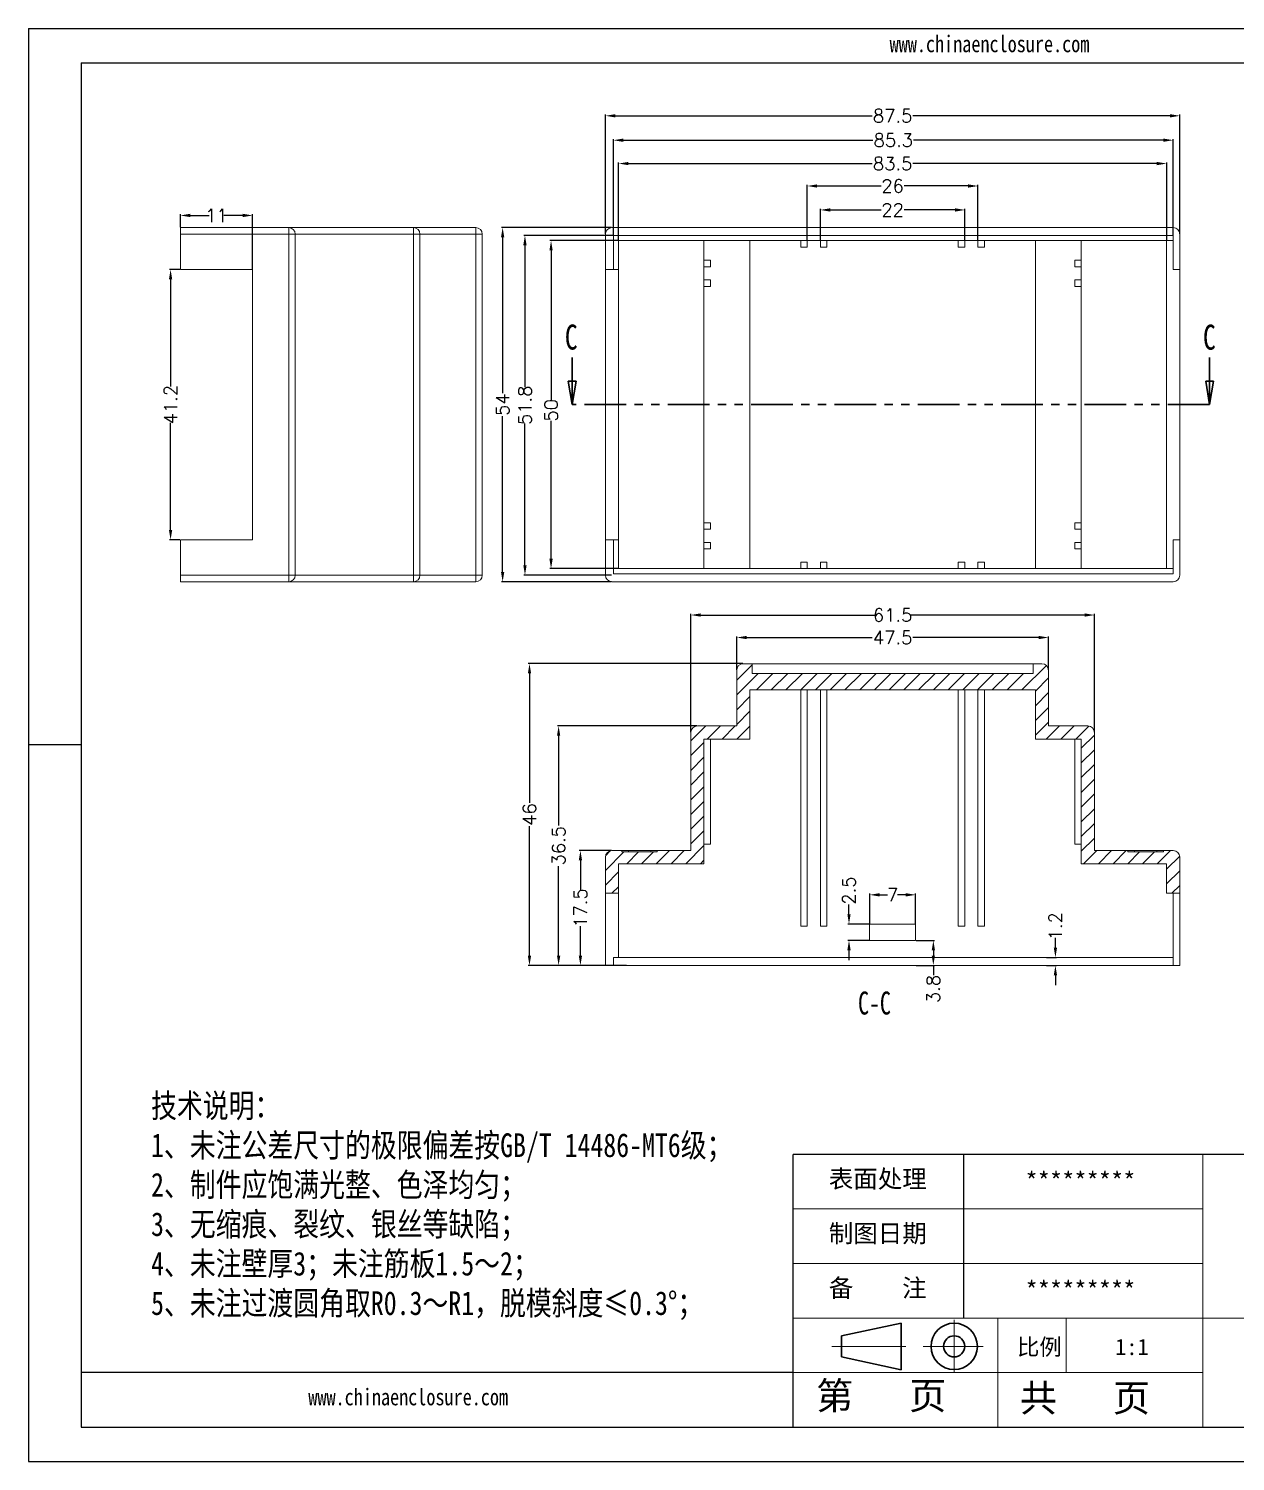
# Model space of a CAD drawing. Header units: inches. Extents: x 2138 to 2945, y 519 to 737.
# Drawn here: x 2137.7 to 2321.5, y 519 to 737.4 of the extents above; entities that cross this region are included whole.
import ezdxf

# ---------------------------------------------------------------- set-up
doc = ezdxf.new("R2010")
doc.units = ezdxf.units.IN
doc.linetypes.add('CENTER2', pattern=[28.575, 19.05, -3.175, 3.175, -3.175])
doc.linetypes.add('PHANTOM', pattern=[12.7, 6.35, -1.27, 1.27, -1.27, 1.27, -1.27])
doc.layers.add('文字', color=81, linetype='Continuous')
for name, color, linetype, lineweight in [('粗实线', 7, 'Continuous', 30), ('细实线', 3, 'Continuous', 9), ('细点划线', 2, 'CENTER2', 9)]:
    doc.layers.add(name, color=color, linetype=linetype, lineweight=lineweight)
doc.styles.add('SLDTEXTSTYLE0', font='TXT', dxfattribs={"width": 0.75})
doc.styles.add('SLDTEXTSTYLE3', font='TXT', dxfattribs={"width": 0.7})
doc.styles.get("Standard").update_dxf_attribs({"font": 'txt', "bigfont": 'gbcbig.shx'})
doc.styles.add('宋体', font='', dxfattribs={"width": 0.8, "height": 3.5})
doc.styles.get('宋体').set_extended_font_data('SimSun')
doc.dimstyles.new('2', dxfattribs={"dimtxt": 2, "dimasz": 1.5, "dimexe": 0.18, "dimexo": 0.0625, "dimgap": 0.1, "dimtad": 0, "dimzin": 12, "dimdsep": 46, "dimtxsty": 'Standard', "dimcen": 0.5, "dimclrd": 3, "dimclre": 3, "dimadec": 0, "dimazin": 0, "dimtfac": 1, "dimtofl": 0, "dimtmove": 0, "dimatfit": 3, "dimfxl": 1, "dimtolj": 1, "dimtzin": 0, "dimarcsym": 0})

# ---------------------------------------------------------------- blocks, each defined once
blk = doc.blocks.new('_CLOSED')
at = {"color": 0, "linetype": 'ByBlock', "lineweight": -2}
for p, q in [((-1, 0.166667), (0, 0)), ((-1, 0.166667), (-1, -0.166667)), ((0, 0), (-1, -0.166667)), ((0, 0), (-1, 0))]:
    blk.add_line(p, q, dxfattribs=at)
blk = doc.blocks.new('*D220')
at = {"color": 3, "lineweight": -2}
for p, q in [((2225.58, 706.18), (2225.58, 724.33)), ((2227.08, 724.15), (2266.23, 724.15)), ((2311.58, 724.15), (2272.43, 724.15)), ((2313.08, 706.18), (2313.08, 724.33))]:
    blk.add_line(p, q, dxfattribs=at)
at = {"color": 3}
for points in [[(2227.08, 724.4), (2227.08, 723.9), (2225.58, 724.15)], [(2311.58, 724.4), (2311.58, 723.9), (2313.08, 724.15)]]:
    blk.add_solid(points, dxfattribs=at)
at = {"layer": 'Defpoints', "color": 0}
for p in [(2313.08, 724.15), (2225.58, 706.12), (2313.08, 706.12)]:
    blk.add_point(p, dxfattribs=at)
at = {"color": 0, "insert": (2269.33, 724.15), "char_height": 2, "attachment_point": 5}
blk.add_mtext('\\A1;87.5', dxfattribs=at)
blk = doc.blocks.new('*D221')
at = {"color": 3, "lineweight": -2}
for p, q in [((2258.33, 705.18), (2258.33, 709.98)), ((2259.83, 709.8), (2267.56, 709.8)), ((2278.83, 709.8), (2271.09, 709.8)), ((2280.33, 705.18), (2280.33, 709.98))]:
    blk.add_line(p, q, dxfattribs=at)
at = {"color": 3}
for points in [[(2259.83, 710.05), (2259.83, 709.55), (2258.33, 709.8)], [(2278.83, 710.05), (2278.83, 709.55), (2280.33, 709.8)]]:
    blk.add_solid(points, dxfattribs=at)
at = {"layer": 'Defpoints', "color": 0}
for p in [(2280.33, 709.8), (2258.33, 705.12), (2280.33, 705.12)]:
    blk.add_point(p, dxfattribs=at)
at = {"color": 0, "insert": (2269.33, 709.8), "char_height": 2, "attachment_point": 5}
blk.add_mtext('\\A1;22', dxfattribs=at)
blk = doc.blocks.new('*D222')
at = {"color": 3, "lineweight": -2}
for p, q in [((2256.33, 705.18), (2256.33, 713.63)), ((2257.83, 713.45), (2267.56, 713.45)), ((2280.83, 713.45), (2271.09, 713.45)), ((2282.33, 705.18), (2282.33, 713.63))]:
    blk.add_line(p, q, dxfattribs=at)
at = {"color": 3}
for points in [[(2257.83, 713.7), (2257.83, 713.2), (2256.33, 713.45)], [(2280.83, 713.7), (2280.83, 713.2), (2282.33, 713.45)]]:
    blk.add_solid(points, dxfattribs=at)
at = {"layer": 'Defpoints', "color": 0}
for p in [(2282.33, 713.45), (2256.33, 705.12), (2282.33, 705.12)]:
    blk.add_point(p, dxfattribs=at)
at = {"color": 0, "insert": (2269.33, 713.45), "char_height": 2, "attachment_point": 5}
blk.add_mtext('\\A1;26', dxfattribs=at)
blk = doc.blocks.new('*D223')
at = {"color": 3, "lineweight": -2}
for p, q in [((2227.58, 705.18), (2227.58, 717.05)), ((2229.08, 716.87), (2266.23, 716.87)), ((2309.58, 716.87), (2272.43, 716.87)), ((2311.08, 705.18), (2311.08, 717.05))]:
    blk.add_line(p, q, dxfattribs=at)
at = {"color": 3}
for points in [[(2229.08, 717.12), (2229.08, 716.62), (2227.58, 716.87)], [(2309.58, 717.12), (2309.58, 716.62), (2311.08, 716.87)]]:
    blk.add_solid(points, dxfattribs=at)
at = {"layer": 'Defpoints', "color": 0}
for p in [(2311.08, 716.87), (2227.58, 705.12), (2311.08, 705.12)]:
    blk.add_point(p, dxfattribs=at)
at = {"color": 0, "insert": (2269.33, 716.87), "char_height": 2, "attachment_point": 5}
blk.add_mtext('\\A1;83.5', dxfattribs=at)
blk = doc.blocks.new('*D224')
at = {"color": 3, "lineweight": -2}
for p, q in [((2226.78, 705.98), (2226.78, 720.61)), ((2228.28, 720.43), (2266.33, 720.43)), ((2310.58, 720.43), (2272.53, 720.43)), ((2312.08, 705.98), (2312.08, 720.61))]:
    blk.add_line(p, q, dxfattribs=at)
at = {"color": 3}
for points in [[(2228.28, 720.68), (2228.28, 720.18), (2226.78, 720.43)], [(2310.58, 720.68), (2310.58, 720.18), (2312.08, 720.43)]]:
    blk.add_solid(points, dxfattribs=at)
at = {"layer": 'Defpoints', "color": 0}
for p in [(2226.78, 720.43), (2226.78, 705.92), (2312.08, 705.92)]:
    blk.add_point(p, dxfattribs=at)
at = {"color": 0, "insert": (2269.43, 720.43), "char_height": 2, "attachment_point": 5}
blk.add_mtext('\\A1;85.3', dxfattribs=at)
blk = doc.blocks.new('*D226')
at = {"color": 3, "lineweight": -2}
for p, q in [((2227.51, 705.12), (2217.11, 705.12)), ((2217.29, 703.62), (2217.29, 680.86)), ((2217.29, 656.62), (2217.29, 677.66)), ((2227.51, 655.12), (2217.11, 655.12))]:
    blk.add_line(p, q, dxfattribs=at)
at = {"color": 3}
for points in [[(2217.04, 703.62), (2217.54, 703.62), (2217.29, 705.12)], [(2217.04, 656.62), (2217.54, 656.62), (2217.29, 655.12)]]:
    blk.add_solid(points, dxfattribs=at)
at = {"layer": 'Defpoints', "color": 0}
for p in [(2217.29, 705.12), (2227.58, 705.12), (2227.58, 655.12)]:
    blk.add_point(p, dxfattribs=at)
at = {"color": 0, "insert": (2217.29, 679.26), "char_height": 2, "attachment_point": 5, "rotation": 90}
blk.add_mtext('\\A1;50', dxfattribs=at)
blk = doc.blocks.new('*D227')
at = {"color": 3, "lineweight": -2}
for p, q in [((2226.71, 705.92), (2213.13, 705.92)), ((2213.31, 704.42), (2213.31, 682.79)), ((2213.31, 655.62), (2213.31, 677.26)), ((2226.51, 654.12), (2213.13, 654.12))]:
    blk.add_line(p, q, dxfattribs=at)
at = {"color": 3}
for points in [[(2213.06, 704.42), (2213.56, 704.42), (2213.31, 705.92)], [(2213.06, 655.62), (2213.56, 655.62), (2213.31, 654.12)]]:
    blk.add_solid(points, dxfattribs=at)
at = {"layer": 'Defpoints', "color": 0}
for p in [(2226.78, 705.92), (2213.31, 654.12), (2226.58, 654.12)]:
    blk.add_point(p, dxfattribs=at)
at = {"color": 0, "insert": (2213.31, 680.02), "char_height": 2, "attachment_point": 5, "rotation": 90}
blk.add_mtext('\\A1;51.8', dxfattribs=at)
blk = doc.blocks.new('*D228')
at = {"color": 3, "lineweight": -2}
for p, q in [((2226.51, 707.12), (2209.73, 707.12)), ((2209.91, 705.62), (2209.91, 681.89)), ((2209.91, 654.62), (2209.91, 678.36)), ((2226.51, 653.12), (2209.73, 653.12))]:
    blk.add_line(p, q, dxfattribs=at)
at = {"color": 3}
for points in [[(2209.66, 705.62), (2210.16, 705.62), (2209.91, 707.12)], [(2209.66, 654.62), (2210.16, 654.62), (2209.91, 653.12)]]:
    blk.add_solid(points, dxfattribs=at)
at = {"layer": 'Defpoints', "color": 0}
for p in [(2226.58, 707.12), (2209.91, 653.12), (2226.58, 653.12)]:
    blk.add_point(p, dxfattribs=at)
at = {"color": 0, "insert": (2209.91, 680.12), "char_height": 2, "attachment_point": 5, "rotation": 90}
blk.add_mtext('\\A1;54', dxfattribs=at)
blk = doc.blocks.new('*D229')
at = {"color": 3, "lineweight": -2}
for p, q in [((2160.75, 700.72), (2159.14, 700.72)), ((2159.32, 699.22), (2159.32, 682.89)), ((2159.32, 661.02), (2159.32, 677.36)), ((2160.75, 659.52), (2159.14, 659.52))]:
    blk.add_line(p, q, dxfattribs=at)
at = {"color": 3}
for points in [[(2159.07, 699.22), (2159.57, 699.22), (2159.32, 700.72)], [(2159.07, 661.02), (2159.57, 661.02), (2159.32, 659.52)]]:
    blk.add_solid(points, dxfattribs=at)
at = {"layer": 'Defpoints', "color": 0}
for p in [(2159.32, 700.72), (2160.81, 700.72), (2160.81, 659.52)]:
    blk.add_point(p, dxfattribs=at)
at = {"color": 0, "insert": (2159.32, 680.12), "char_height": 2, "attachment_point": 5, "rotation": 90}
blk.add_mtext('\\A1;41.2', dxfattribs=at)
blk = doc.blocks.new('*D230')
at = {"color": 3, "lineweight": -2}
for p, q in [((2160.81, 707.18), (2160.81, 709.14)), ((2162.31, 708.96), (2165.21, 708.96)), ((2170.31, 708.96), (2167.41, 708.96)), ((2171.81, 700.78), (2171.81, 709.14))]:
    blk.add_line(p, q, dxfattribs=at)
at = {"color": 3}
for points in [[(2162.31, 709.21), (2162.31, 708.71), (2160.81, 708.96)], [(2170.31, 709.21), (2170.31, 708.71), (2171.81, 708.96)]]:
    blk.add_solid(points, dxfattribs=at)
at = {"layer": 'Defpoints', "color": 0}
for p in [(2160.81, 708.96), (2160.81, 707.12), (2171.81, 700.72)]:
    blk.add_point(p, dxfattribs=at)
at = {"color": 0, "insert": (2166.31, 708.96), "char_height": 2, "attachment_point": 5}
blk.add_mtext('\\A1;11', dxfattribs=at)
blk = doc.blocks.new('*D231')
at = {"color": 3, "lineweight": -2}
for p, q in [((2226.51, 612.14), (2221.58, 612.14)), ((2221.76, 610.64), (2221.76, 606.15)), ((2221.76, 596.14), (2221.76, 600.62)), ((2225.51, 594.64), (2221.58, 594.64))]:
    blk.add_line(p, q, dxfattribs=at)
at = {"color": 3}
for points in [[(2221.51, 610.64), (2222.01, 610.64), (2221.76, 612.14)], [(2221.51, 596.14), (2222.01, 596.14), (2221.76, 594.64)]]:
    blk.add_solid(points, dxfattribs=at)
at = {"layer": 'Defpoints', "color": 0}
for p in [(2221.76, 612.14), (2226.58, 612.14), (2225.58, 594.64)]:
    blk.add_point(p, dxfattribs=at)
at = {"color": 0, "insert": (2221.76, 603.39), "char_height": 2, "attachment_point": 5, "rotation": 90}
blk.add_mtext('\\A1;17.5', dxfattribs=at)
blk = doc.blocks.new('*D232')
at = {"color": 3, "lineweight": -2}
for p, q in [((2239.51, 631.14), (2218.26, 631.14)), ((2218.44, 629.64), (2218.44, 615.99)), ((2218.44, 596.14), (2218.44, 609.79)), ((2226.71, 594.64), (2218.26, 594.64))]:
    blk.add_line(p, q, dxfattribs=at)
at = {"color": 3}
for points in [[(2218.19, 629.64), (2218.69, 629.64), (2218.44, 631.14)], [(2218.19, 596.14), (2218.69, 596.14), (2218.44, 594.64)]]:
    blk.add_solid(points, dxfattribs=at)
at = {"layer": 'Defpoints', "color": 0}
for p in [(2218.44, 631.14), (2239.58, 631.14), (2226.78, 594.64)]:
    blk.add_point(p, dxfattribs=at)
at = {"color": 0, "insert": (2218.44, 612.89), "char_height": 2, "attachment_point": 5, "rotation": 90}
blk.add_mtext('\\A1;36.5', dxfattribs=at)
blk = doc.blocks.new('*D233')
at = {"color": 3, "lineweight": -2}
for p, q in [((2246.51, 640.64), (2213.82, 640.64)), ((2214, 639.14), (2214, 619.4)), ((2214, 596.14), (2214, 615.87)), ((2228.79, 594.64), (2213.82, 594.64))]:
    blk.add_line(p, q, dxfattribs=at)
at = {"color": 3}
for points in [[(2213.75, 639.14), (2214.25, 639.14), (2214, 640.64)], [(2213.75, 596.14), (2214.25, 596.14), (2214, 594.64)]]:
    blk.add_solid(points, dxfattribs=at)
at = {"layer": 'Defpoints', "color": 0}
for p in [(2214, 640.64), (2246.58, 640.64), (2228.85, 594.64)]:
    blk.add_point(p, dxfattribs=at)
at = {"color": 0, "insert": (2214, 617.64), "char_height": 2, "attachment_point": 5, "rotation": 90}
blk.add_mtext('\\A1;46', dxfattribs=at)
blk = doc.blocks.new('*D238')
at = {"color": 3, "lineweight": -2}
for p, q in [((2245.58, 639.7), (2245.58, 644.8)), ((2247.08, 644.62), (2266.23, 644.62)), ((2291.58, 644.62), (2272.43, 644.62)), ((2293.08, 639.7), (2293.08, 644.8))]:
    blk.add_line(p, q, dxfattribs=at)
at = {"color": 3}
for points in [[(2247.08, 644.87), (2247.08, 644.37), (2245.58, 644.62)], [(2291.58, 644.87), (2291.58, 644.37), (2293.08, 644.62)]]:
    blk.add_solid(points, dxfattribs=at)
at = {"layer": 'Defpoints', "color": 0}
for p in [(2293.08, 644.62), (2245.58, 639.64), (2293.08, 639.64)]:
    blk.add_point(p, dxfattribs=at)
at = {"color": 0, "insert": (2269.33, 644.62), "char_height": 2, "attachment_point": 5}
blk.add_mtext('\\A1;47.5', dxfattribs=at)
blk = doc.blocks.new('*D239')
at = {"color": 3, "lineweight": -2}
for p, q in [((2238.58, 630.2), (2238.58, 648.23)), ((2240.08, 648.05), (2266.56, 648.05)), ((2298.58, 648.05), (2272.09, 648.05)), ((2300.08, 630.2), (2300.08, 648.23))]:
    blk.add_line(p, q, dxfattribs=at)
at = {"color": 3}
for points in [[(2240.08, 648.3), (2240.08, 647.8), (2238.58, 648.05)], [(2298.58, 648.3), (2298.58, 647.8), (2300.08, 648.05)]]:
    blk.add_solid(points, dxfattribs=at)
at = {"layer": 'Defpoints', "color": 0}
for p in [(2238.58, 648.05), (2238.58, 630.14), (2300.08, 630.14)]:
    blk.add_point(p, dxfattribs=at)
at = {"color": 0, "insert": (2269.33, 648.05), "char_height": 2, "attachment_point": 5}
blk.add_mtext('\\A1;61.5', dxfattribs=at)
blk = doc.blocks.new('*D241')
at = {"color": 3, "lineweight": -2}
for p, q in [((2265.83, 601), (2265.83, 605.58)), ((2267.33, 605.4), (2268.56, 605.4)), ((2271.33, 605.4), (2270.09, 605.4)), ((2272.83, 601), (2272.83, 605.58))]:
    blk.add_line(p, q, dxfattribs=at)
at = {"color": 3}
for points in [[(2267.33, 605.65), (2267.33, 605.15), (2265.83, 605.4)], [(2271.33, 605.65), (2271.33, 605.15), (2272.83, 605.4)]]:
    blk.add_solid(points, dxfattribs=at)
at = {"layer": 'Defpoints', "color": 0}
for p in [(2272.83, 605.4), (2265.83, 600.94), (2272.83, 600.94)]:
    blk.add_point(p, dxfattribs=at)
at = {"color": 0, "insert": (2269.33, 605.4), "char_height": 2, "attachment_point": 5}
blk.add_mtext('\\A1;7', dxfattribs=at)
blk = doc.blocks.new('*D242')
at = {"color": 3, "lineweight": -2}
for p, q in [((2272.89, 598.44), (2275.71, 598.44)), ((2275.53, 596.94), (2275.53, 596.14)), ((2272.89, 594.64), (2275.71, 594.64)), ((2275.53, 594.64), (2275.53, 593.14))]:
    blk.add_line(p, q, dxfattribs=at)
at = {"color": 3}
for points in [[(2275.28, 596.94), (2275.78, 596.94), (2275.53, 598.44)], [(2275.28, 596.14), (2275.78, 596.14), (2275.53, 594.64)]]:
    blk.add_solid(points, dxfattribs=at)
at = {"layer": 'Defpoints', "color": 0}
for p in [(2272.83, 598.44), (2272.83, 594.64), (2275.53, 594.64)]:
    blk.add_point(p, dxfattribs=at)
at = {"color": 0, "insert": (2275.53, 591.04), "char_height": 2, "attachment_point": 5, "rotation": 90}
blk.add_mtext('\\A1;3.8', dxfattribs=at)
blk = doc.blocks.new('*D243')
at = {"color": 3, "lineweight": -2}
for p, q in [((2294.13, 597.34), (2294.13, 598.84)), ((2292.77, 595.84), (2294.31, 595.84)), ((2292.77, 594.64), (2294.31, 594.64)), ((2294.13, 593.14), (2294.13, 591.64))]:
    blk.add_line(p, q, dxfattribs=at)
at = {"color": 3}
for points in [[(2293.88, 597.34), (2294.38, 597.34), (2294.13, 595.84)], [(2293.88, 593.14), (2294.38, 593.14), (2294.13, 594.64)]]:
    blk.add_solid(points, dxfattribs=at)
at = {"layer": 'Defpoints', "color": 0}
for p in [(2292.71, 595.84), (2292.71, 594.64), (2294.13, 595.84)]:
    blk.add_point(p, dxfattribs=at)
at = {"color": 0, "insert": (2294.13, 600.6), "char_height": 2, "attachment_point": 5, "rotation": 90}
blk.add_mtext('\\A1;1.2', dxfattribs=at)
blk = doc.blocks.new('*D244')
at = {"color": 3, "lineweight": -2}
for p, q in [((2262.68, 602.44), (2262.68, 603.94)), ((2265.76, 600.94), (2262.5, 600.94)), ((2265.76, 598.44), (2262.5, 598.44)), ((2262.68, 596.94), (2262.68, 595.44))]:
    blk.add_line(p, q, dxfattribs=at)
at = {"color": 3}
for points in [[(2262.43, 602.44), (2262.93, 602.44), (2262.68, 600.94)], [(2262.43, 596.94), (2262.93, 596.94), (2262.68, 598.44)]]:
    blk.add_solid(points, dxfattribs=at)
at = {"layer": 'Defpoints', "color": 0}
for p in [(2262.68, 600.94), (2265.83, 600.94), (2265.83, 598.44)]:
    blk.add_point(p, dxfattribs=at)
at = {"color": 0, "insert": (2262.68, 606.04), "char_height": 2, "attachment_point": 5, "rotation": 90}
blk.add_mtext('\\A1;2.5', dxfattribs=at)

msp = doc.modelspace()

# ---------------------------------------------------------------- hatches: boundary and pattern name
at = {"linetype": 'Continuous', "lineweight": 0}
h = msp.add_hatch(dxfattribs=at)
h.set_pattern_fill('ANSI31', color=4, scale=0.5, style=0)
edge = h.paths.add_edge_path(flags=0)
edge.add_arc((2239.577, 630.135), 1, 90, 180, ccw=False)
edge.add_line((2239.577, 631.135), (2245.577, 631.135))
edge.add_line((2245.577, 631.135), (2245.577, 639.635))
edge.add_arc((2246.577, 639.635), 1, 90, 180, ccw=False)
edge.add_line((2246.577, 640.635), (2247.927, 640.635))
edge.add_line((2247.927, 640.635), (2247.927, 639.135))
edge.add_line((2247.927, 639.135), (2290.727, 639.135))
edge.add_line((2290.727, 639.135), (2290.727, 640.635))
edge.add_line((2290.727, 640.635), (2292.077, 640.635))
edge.add_arc((2292.077, 639.635), 1, 0, 90, ccw=False)
edge.add_line((2293.077, 639.635), (2293.077, 631.135))
edge.add_line((2293.077, 631.135), (2299.077, 631.135))
edge.add_arc((2299.077, 630.135), 1, 0, 90, ccw=False)
edge.add_line((2300.077, 630.135), (2300.077, 612.135))
edge.add_line((2300.077, 612.135), (2305.177, 612.135))
edge.add_line((2305.177, 612.135), (2305.177, 611.935))
edge.add_line((2305.177, 611.935), (2310.577, 611.935))
edge.add_line((2310.577, 611.935), (2310.577, 612.135))
edge.add_line((2310.577, 612.135), (2312.077, 612.135))
edge.add_arc((2312.077, 611.135), 1, 0, 90, ccw=False)
edge.add_line((2313.077, 611.135), (2313.077, 605.635))
edge.add_line((2313.077, 605.635), (2311.077, 605.635))
edge.add_line((2311.077, 605.635), (2311.077, 610.135))
edge.add_line((2311.077, 610.135), (2298.077, 610.135))
edge.add_line((2298.077, 610.135), (2298.077, 629.135))
edge.add_line((2298.077, 629.135), (2291.077, 629.135))
edge.add_line((2291.077, 629.135), (2291.077, 636.635))
edge.add_line((2291.077, 636.635), (2247.577, 636.635))
edge.add_line((2247.577, 636.635), (2247.577, 629.135))
edge.add_line((2247.577, 629.135), (2240.577, 629.135))
edge.add_line((2240.577, 629.135), (2240.577, 610.135))
edge.add_line((2240.577, 610.135), (2227.577, 610.135))
edge.add_line((2227.577, 610.135), (2227.577, 605.635))
edge.add_line((2227.577, 605.635), (2225.577, 605.635))
edge.add_line((2225.577, 605.635), (2225.577, 611.135))
edge.add_arc((2226.577, 611.135), 1, 90, 180, ccw=False)
edge.add_line((2226.577, 612.135), (2228.077, 612.135))
edge.add_line((2228.077, 612.135), (2228.077, 611.935))
edge.add_line((2228.077, 611.935), (2233.477, 611.935))
edge.add_line((2233.477, 611.935), (2233.477, 612.135))
edge.add_line((2233.477, 612.135), (2238.577, 612.135))
edge.add_line((2238.577, 612.135), (2238.577, 630.135))

# ---------------------------------------------------------------- linework, layer by layer
for p, q in [((2137.697, 737.435), (2446.57, 737.435)), ((2137.697, 737.435), (2137.697, 519.041)), ((2145.69, 732.235), (2441.37, 732.235)), ((2145.69, 732.235), (2145.69, 524.24)), ((2145.69, 628.238), (2137.697, 628.238)), ((2137.697, 620.149), (2137.697, 519.041)), ((2316.573, 565.839), (2254.174, 565.839)), ((2254.174, 524.24), (2254.174, 565.839)), ((2280.174, 540.88), (2280.174, 565.839)), ((2441.37, 565.839), (2316.573, 565.839)), ((2254.174, 532.56), (2145.69, 532.56)), ((2145.69, 524.24), (2441.37, 524.24)), ((2137.697, 519.041), (2446.57, 519.041)), ((2137.697, 519.041), (2280.694, 519.041))]:
    msp.add_line(p, q)
at = {"color": 7, "linetype": 'Continuous', "lineweight": 15}
for p, q in [((2160.811, 707.122), (2177.311, 707.122)), ((2160.811, 706.122), (2160.811, 707.122)), ((2160.811, 700.722), (2160.811, 706.122)), ((2177.311, 706.122), (2160.811, 706.122)), ((2177.311, 707.122), (2177.311, 706.122)), ((2177.311, 707.122), (2196.311, 707.122)), ((2177.311, 654.122), (2177.311, 706.122)), ((2177.311, 706.122), (2178.311, 706.122)), ((2178.311, 706.122), (2178.311, 654.122)), ((2196.311, 706.122), (2178.311, 706.122)), ((2196.311, 707.122), (2196.311, 706.122)), ((2196.311, 707.122), (2205.811, 707.122)), ((2196.311, 706.122), (2197.311, 706.122)), ((2196.311, 654.122), (2196.311, 706.122)), ((2197.311, 706.122), (2197.311, 654.122)), ((2205.811, 706.122), (2197.311, 706.122)), ((2205.811, 707.122), (2205.811, 706.122)), ((2205.811, 706.122), (2206.811, 706.122)), ((2205.811, 654.122), (2205.811, 706.122)), ((2206.811, 706.122), (2206.811, 654.122)), ((2225.577, 706.122), (2225.577, 700.722)), ((2312.077, 707.122), (2226.577, 707.122)), ((2312.077, 705.922), (2226.777, 705.922)), ((2226.777, 705.922), (2226.777, 700.722)), ((2312.077, 700.722), (2312.077, 705.922)), ((2313.077, 700.722), (2313.077, 706.122)), ((2227.577, 700.722), (2227.577, 705.122)), ((2227.577, 705.122), (2312.077, 705.122)), ((2240.577, 655.122), (2240.577, 705.122)), ((2247.577, 655.122), (2247.577, 705.122)), ((2255.327, 705.122), (2255.327, 704.122)), ((2255.327, 704.122), (2256.327, 704.122)), ((2256.327, 704.122), (2256.327, 705.122)), ((2258.327, 705.122), (2258.327, 704.122)), ((2258.327, 704.122), (2259.327, 704.122)), ((2259.327, 704.122), (2259.327, 705.122)), ((2279.327, 705.122), (2279.327, 704.122)), ((2279.327, 704.122), (2280.327, 704.122)), ((2280.327, 704.122), (2280.327, 705.122)), ((2282.327, 705.122), (2282.327, 704.122)), ((2282.327, 704.122), (2283.327, 704.122)), ((2283.327, 704.122), (2283.327, 705.122)), ((2291.077, 655.122), (2291.077, 705.122)), ((2298.077, 655.122), (2298.077, 705.122)), ((2311.077, 705.122), (2311.077, 655.122)), ((2240.577, 702.122), (2241.577, 702.122)), ((2241.577, 701.122), (2240.577, 701.122)), ((2241.577, 702.122), (2241.577, 701.122)), ((2297.077, 702.122), (2297.077, 701.122)), ((2298.077, 702.122), (2297.077, 702.122)), ((2297.077, 701.122), (2298.077, 701.122)), ((2160.811, 700.722), (2171.811, 700.722)), ((2171.811, 700.722), (2171.811, 659.522)), ((2226.777, 700.722), (2225.577, 700.722)), ((2225.577, 700.722), (2225.577, 659.522)), ((2226.777, 700.722), (2227.577, 700.722)), ((2227.577, 659.522), (2227.577, 700.722)), ((2240.577, 699.122), (2241.577, 699.122)), ((2241.577, 699.122), (2241.577, 698.122)), ((2297.077, 699.122), (2297.077, 698.122)), ((2298.077, 699.122), (2297.077, 699.122)), ((2313.077, 700.722), (2312.077, 700.722)), ((2313.077, 700.722), (2313.077, 659.522)), ((2241.577, 698.122), (2240.577, 698.122)), ((2297.077, 698.122), (2298.077, 698.122)), ((2241.577, 662.122), (2240.577, 662.122)), ((2241.577, 661.122), (2241.577, 662.122)), ((2297.077, 661.122), (2297.077, 662.122)), ((2297.077, 662.122), (2298.077, 662.122)), ((2240.577, 661.122), (2241.577, 661.122)), ((2298.077, 661.122), (2297.077, 661.122)), ((2160.811, 654.122), (2160.811, 659.522)), ((2171.811, 659.522), (2160.811, 659.522)), ((2225.577, 659.522), (2225.577, 654.122)), ((2226.777, 659.522), (2225.577, 659.522)), ((2226.777, 654.322), (2226.777, 659.522)), ((2226.777, 659.522), (2227.577, 659.522)), ((2227.577, 655.122), (2227.577, 659.522)), ((2241.577, 659.122), (2240.577, 659.122)), ((2240.577, 658.122), (2241.577, 658.122)), ((2241.577, 658.122), (2241.577, 659.122)), ((2297.077, 658.122), (2297.077, 659.122)), ((2297.077, 659.122), (2298.077, 659.122)), ((2298.077, 658.122), (2297.077, 658.122)), ((2312.077, 654.322), (2312.077, 659.522)), ((2313.077, 659.522), (2312.077, 659.522)), ((2313.077, 654.122), (2313.077, 659.522)), ((2255.327, 655.122), (2255.327, 656.122)), ((2255.327, 656.122), (2256.327, 656.122)), ((2256.327, 656.122), (2256.327, 655.122)), ((2258.327, 656.122), (2259.327, 656.122)), ((2258.327, 655.122), (2258.327, 656.122)), ((2259.327, 656.122), (2259.327, 655.122)), ((2279.327, 656.122), (2280.327, 656.122)), ((2279.327, 655.122), (2279.327, 656.122)), ((2280.327, 656.122), (2280.327, 655.122)), ((2282.327, 656.122), (2283.327, 656.122)), ((2282.327, 655.122), (2282.327, 656.122)), ((2283.327, 656.122), (2283.327, 655.122)), ((2160.811, 654.122), (2177.311, 654.122)), ((2160.811, 653.122), (2160.811, 654.122)), ((2177.311, 653.122), (2160.811, 653.122)), ((2177.311, 654.122), (2177.311, 653.122)), ((2177.311, 654.122), (2178.311, 654.122)), ((2196.311, 653.122), (2177.311, 653.122)), ((2178.311, 654.122), (2196.311, 654.122)), ((2196.311, 654.122), (2197.311, 654.122)), ((2196.311, 654.122), (2196.311, 653.122)), ((2205.811, 653.122), (2196.311, 653.122)), ((2197.311, 654.122), (2205.811, 654.122)), ((2205.811, 654.122), (2205.811, 653.122)), ((2205.811, 654.122), (2206.811, 654.122)), ((2226.577, 653.122), (2312.077, 653.122)), ((2312.077, 654.322), (2226.777, 654.322)), ((2312.077, 655.122), (2227.577, 655.122)), ((2247.927, 640.635), (2246.577, 640.635)), ((2247.927, 640.635), (2247.927, 639.135)), ((2247.927, 640.635), (2290.727, 640.635)), ((2292.077, 640.635), (2290.727, 640.635)), ((2290.727, 639.135), (2290.727, 640.635)), ((2245.577, 631.135), (2245.577, 639.635)), ((2247.927, 639.135), (2290.727, 639.135)), ((2293.077, 631.135), (2293.077, 639.635)), ((2247.577, 629.135), (2247.577, 636.635)), ((2291.077, 636.635), (2247.577, 636.635)), ((2255.327, 600.635), (2255.327, 636.635)), ((2256.327, 600.635), (2256.327, 636.635)), ((2258.327, 600.635), (2258.327, 636.635)), ((2259.327, 600.635), (2259.327, 636.635)), ((2279.327, 600.635), (2279.327, 636.635)), ((2280.327, 600.635), (2280.327, 636.635)), ((2282.327, 600.635), (2282.327, 636.635)), ((2283.327, 600.635), (2283.327, 636.635)), ((2291.077, 629.135), (2291.077, 636.635)), ((2238.577, 612.135), (2238.577, 630.135)), ((2239.577, 631.135), (2245.577, 631.135)), ((2240.577, 610.135), (2240.577, 629.135)), ((2240.577, 629.135), (2247.577, 629.135)), ((2241.577, 613.135), (2241.577, 629.135)), ((2298.077, 629.135), (2291.077, 629.135)), ((2299.077, 631.135), (2293.077, 631.135)), ((2297.077, 613.135), (2297.077, 629.135)), ((2298.077, 610.135), (2298.077, 629.135)), ((2300.077, 612.135), (2300.077, 630.135)), ((2226.577, 612.135), (2228.077, 612.135)), ((2228.077, 611.935), (2228.077, 612.135)), ((2229.077, 612.135), (2228.077, 612.135)), ((2228.077, 611.935), (2233.477, 611.935)), ((2229.077, 611.935), (2229.077, 612.135)), ((2232.477, 612.135), (2229.077, 612.135)), ((2232.477, 611.935), (2232.477, 612.135)), ((2233.477, 612.135), (2232.477, 612.135)), ((2233.477, 612.135), (2238.577, 612.135)), ((2233.477, 612.135), (2233.477, 611.935)), ((2241.577, 613.135), (2240.577, 613.135)), ((2297.077, 613.135), (2298.077, 613.135)), ((2305.177, 612.135), (2300.077, 612.135)), ((2305.177, 612.135), (2305.177, 611.935)), ((2305.177, 612.135), (2306.177, 612.135)), ((2305.177, 611.935), (2310.577, 611.935)), ((2306.177, 611.935), (2306.177, 612.135)), ((2306.177, 612.135), (2309.577, 612.135)), ((2309.577, 611.935), (2309.577, 612.135)), ((2309.577, 612.135), (2310.577, 612.135)), ((2312.077, 612.135), (2310.577, 612.135)), ((2310.577, 611.935), (2310.577, 612.135)), ((2225.577, 605.635), (2225.577, 611.135)), ((2227.577, 605.635), (2227.577, 610.135)), ((2227.577, 610.135), (2240.577, 610.135)), ((2311.077, 610.135), (2298.077, 610.135)), ((2311.077, 610.135), (2311.077, 605.635)), ((2313.077, 611.135), (2313.077, 605.635)), ((2227.577, 605.635), (2225.577, 605.635)), ((2225.577, 594.635), (2225.577, 605.635)), ((2227.577, 605.635), (2227.577, 595.835)), ((2313.077, 605.635), (2311.077, 605.635)), ((2312.077, 594.635), (2312.077, 605.635)), ((2313.077, 594.635), (2313.077, 605.635)), ((2255.327, 600.635), (2256.327, 600.635)), ((2258.327, 600.635), (2259.327, 600.635)), ((2265.827, 598.435), (2265.827, 600.935)), ((2265.827, 600.935), (2272.827, 600.935)), ((2272.827, 600.935), (2272.827, 598.435)), ((2279.327, 600.635), (2280.327, 600.635)), ((2282.327, 600.635), (2283.327, 600.635)), ((2272.827, 598.435), (2265.827, 598.435)), ((2226.777, 594.635), (2225.577, 594.635)), ((2226.777, 595.835), (2226.777, 594.635)), ((2226.777, 595.835), (2227.577, 595.835)), ((2312.077, 594.635), (2226.777, 594.635)), ((2227.577, 595.835), (2312.077, 595.835)), ((2313.077, 594.635), (2312.077, 594.635))]:
    msp.add_line(p, q, dxfattribs=at)
at = {"color": 7, "linetype": 'Continuous', "lineweight": 30}
for p, q in [((2220.49, 687.322), (2220.49, 680.122)), ((2317.624, 687.322), (2317.624, 680.122))]:
    msp.add_line(p, q, dxfattribs=at)
at = {"color": 1, "linetype": 'PHANTOM', "lineweight": 30}
msp.add_line((2317.624, 680.122), (2220.49, 680.122), dxfattribs=at)
at = {"color": 7, "linetype": 'Continuous', "lineweight": 15}
for centre, start, end in [((2177.311, 706.122), 0, 90), ((2196.311, 706.122), 0, 90), ((2205.811, 706.122), 0, 90), ((2226.577, 706.122), 90, 180), ((2312.077, 706.122), 0, 90), ((2177.311, 654.122), 270, 0), ((2196.311, 654.122), 270, 0), ((2205.811, 654.122), 270, 0), ((2226.577, 654.122), 180, 270), ((2312.077, 654.122), 270, 0), ((2246.577, 639.635), 90, 180), ((2292.077, 639.635), 0, 90), ((2239.577, 630.135), 90, 180), ((2299.077, 630.135), 0, 90), ((2226.577, 611.135), 90, 180), ((2312.077, 611.135), 0, 90)]:
    msp.add_arc(centre, 1, start, end, dxfattribs=at)
at = {"layer": '粗实线', "color": 7}
for p, q in [((2270.617, 540.102), (2261.527, 538.175)), ((2270.617, 540.102), (2270.617, 532.977)), ((2261.527, 538.175), (2261.527, 534.96)), ((2261.527, 534.96), (2270.617, 532.977))]:
    msp.add_line(p, q, dxfattribs=at)
for radius in [3.534, 1.607]:
    msp.add_circle((2278.708, 536.567), radius, dxfattribs=at)
at = {"layer": '细实线', "color": 7}
for p, q in [((2316.573, 565.839), (2316.573, 524.24)), ((2316.573, 557.52), (2254.174, 557.52)), ((2316.573, 549.2), (2254.174, 549.2)), ((2441.37, 540.88), (2254.174, 540.88)), ((2285.374, 540.88), (2285.374, 524.24)), ((2295.773, 540.88), (2295.773, 532.56)), ((2316.573, 532.56), (2254.174, 532.56))]:
    msp.add_line(p, q, dxfattribs=at)
at = {"layer": '细点划线', "color": 7}
for p, q in [((2278.708, 540.636), (2278.708, 532.56)), ((2260.078, 536.567), (2271.314, 536.567)), ((2273.981, 536.567), (2283.116, 536.567))]:
    msp.add_line(p, q, dxfattribs=at)

# ---------------------------------------------------------------- block references
at = {"color": 7, "linetype": 'Continuous', "lineweight": 30, "xscale": -3.599999999999994, "yscale": 3.599999999999994, "zscale": 0.6, "rotation": 90}
for p in [(2220.49, 680.122), (2317.624, 680.122)]:
    msp.add_blockref('_CLOSED', p, dxfattribs=at)

# ---------------------------------------------------------------- texts
at = {"color": 7, "linetype": 'Continuous', "char_height": 3.81, "attachment_point": 7, "style": 'SLDTEXTSTYLE0'}
for insert in [(2219.39, 688.457), (2316.613, 688.436)]:
    msp.add_mtext('C', dxfattribs=dict(at, insert=insert))
at = {"color": 0, "linetype": 'Continuous', "lineweight": 0, "insert": (2266.56, 587.099), "char_height": 3.5, "attachment_point": 8, "style": 'SLDTEXTSTYLE3'}
msp.add_mtext('C-C', dxfattribs=at)
at = {"char_height": 2.7361, "width": 1555.06562, "attachment_point": 1}
for s, insert in [('{\\fSimHei|b0|i0|c134|p49;表面处理}', (2259.601, 563.478)), ('{\\fSimHei|b0|i0|c134|p49;*********}', (2289.568, 563.127)), ('{\\fSimHei|b0|i0|c134|p49;制图日期}', (2259.601, 555.159)), ('{\\fSimHei|b0|i0|c134|p49;备    注}', (2259.601, 546.839)), ('{\\fSimHei|b0|i0|c134|p49;*********}', (2289.568, 546.487))]:
    msp.add_mtext(s, dxfattribs=dict(at, insert=insert))
at = {"layer": '文字', "color": 0, "attachment_point": 1, "style": '宋体'}
for s, insert, char_height, width in [('www.chinaenclosure.com', (2268.868, 736.387), 2.54216, 44.66329), ('{\\H1.111x;技术说明：\\P1、未注公差尺寸的极限偏差按GB/T 14486-MT6级；\\P2、制件应饱满光整、色泽均匀；\\P3、无缩痕、裂纹、银丝等缺陷；\\P4、未注壁厚3；未注筋板1.5～2；\\P5、未注过渡圆角取R0.3～R1，脱模斜度≤0.3%%D；}', (2156.346, 575.059), 3.24992, 118.37295), ('www.chinaenclosure.com', (2180.303, 530.126), 2.54216, 44.66329)]:
    msp.add_mtext(s, dxfattribs=dict(at, insert=insert, char_height=char_height, width=width))
at = {"layer": '细实线', "color": 7, "attachment_point": 1}
for s, insert, char_height, width in [('{\\fSimSun|b0|i0|c134|p54;比例}', (2288.286, 537.729), 2.49594, 10.95639), ('{\\fSimSun|b0|i0|c134|p54;1:1}', (2303.235, 537.729), 2.49594, 10.95639), ('{\\fSimSun|b0|i0|c134|p54;第   页}', (2257.675, 531.13), 4.1599, 31.19922), ('{\\fSimSun|b0|i0|c134|p54; 共   页}', (2285.883, 530.777), 4.1599, 31.19922)]:
    msp.add_mtext(s, dxfattribs=dict(at, insert=insert, char_height=char_height, width=width))

# ---------------------------------------------------------------- dimensions: what is measured, and where the dimension line sits
for base, p1, p2, picture, middle in [((2313.077, 724.146), (2225.577, 706.122), (2313.077, 706.122), '*D220', (2269.327, 724.146)), ((2311.077, 716.867), (2227.577, 705.122), (2311.077, 705.122), '*D223', (2269.327, 716.867)), ((2282.327, 713.447), (2256.327, 705.122), (2282.327, 705.122), '*D222', (2269.327, 713.447))]:
    dim = msp.add_linear_dim(base=base, p1=p1, p2=p2, dimstyle='2')
    dim.commit()
    dim.dimension.update_dxf_attribs({"geometry": picture, "text_midpoint": middle, "dimtype": 160})
for base, p1, p2, picture, middle in [((2226.777, 720.433), (2312.077, 705.922), (2226.777, 705.922), '*D224', (2269.427, 720.433)), ((2160.811, 708.961), (2171.811, 700.722), (2160.811, 707.122), '*D230', (2166.311, 708.961)), ((2280.327, 709.797), (2258.327, 705.122), (2280.327, 705.122), '*D221', (2269.327, 709.797)), ((2238.577, 648.049), (2300.077, 630.135), (2238.577, 630.135), '*D239', (2269.327, 648.049)), ((2293.077, 644.615), (2245.577, 639.635), (2293.077, 639.635), '*D238', (2269.327, 644.615)), ((2272.827, 605.397), (2265.827, 600.935), (2272.827, 600.935), '*D241', (2269.327, 605.397))]:
    dim = msp.add_linear_dim(base=base, p1=p1, p2=p2, dimstyle='2')
    dim.commit()
    dim.dimension.update_dxf_attribs({"geometry": picture, "text_midpoint": middle})
for base, p1, p2, picture, middle in [((2209.911, 653.122), (2226.577, 707.122), (2226.577, 653.122), '*D228', (2209.911, 680.122)), ((2159.325, 700.722), (2160.811, 659.522), (2160.811, 700.722), '*D229', (2159.325, 680.122)), ((2214, 640.635), (2228.851, 594.635), (2246.577, 640.635), '*D233', (2214, 617.635)), ((2218.443, 631.135), (2226.777, 594.635), (2239.577, 631.135), '*D232', (2218.443, 612.885)), ((2221.763, 612.135), (2225.577, 594.635), (2226.577, 612.135), '*D231', (2221.763, 603.385)), ((2262.677, 600.935), (2265.827, 598.435), (2265.827, 600.935), '*D244', (2262.677, 606.035)), ((2294.131, 595.835), (2292.708, 594.635), (2292.708, 595.835), '*D243', (2294.131, 600.602)), ((2275.526, 594.635), (2272.827, 598.435), (2272.827, 594.635), '*D242', (2275.526, 591.035))]:
    dim = msp.add_linear_dim(base=base, p1=p1, p2=p2, angle=90, dimstyle='2')
    dim.commit()
    dim.dimension.update_dxf_attribs({"geometry": picture, "text_midpoint": middle})
for base, p1, p2, picture, middle in [((2213.314, 654.122), (2226.777, 705.922), (2226.577, 654.122), '*D227', (2213.314, 680.022)), ((2217.288, 705.122), (2227.577, 655.122), (2227.577, 705.122), '*D226', (2217.288, 679.255))]:
    dim = msp.add_linear_dim(base=base, p1=p1, p2=p2, angle=90, dimstyle='2')
    dim.commit()
    dim.dimension.update_dxf_attribs({"geometry": picture, "text_midpoint": middle, "dimtype": 160})

doc.saveas('drawing.dxf')
